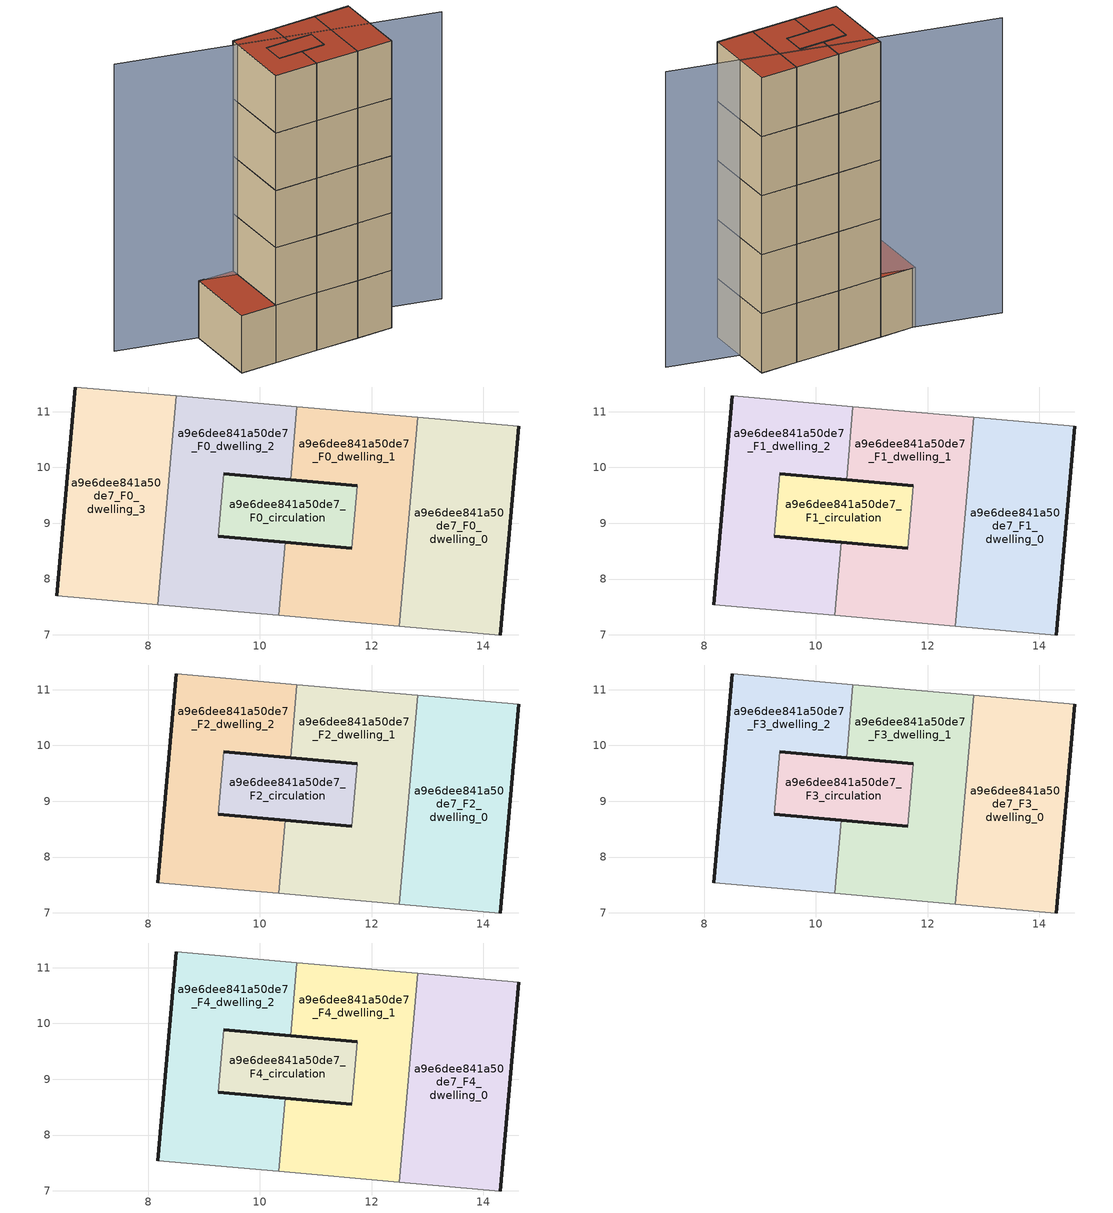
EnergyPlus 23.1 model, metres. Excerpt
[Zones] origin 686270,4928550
a9e6dee841a50de7_F0_dwelling_0
 floor ground (EU_floor_Construction): 14.31,7 14.64,10.74 12.83,10.9 12.5,7.16 z0
 wall outside (EU_wall_Construction): 14.64,10.74 14.31,7 z0:3
 wall adiabatic (EU_wall_Construction): 14.31,7 12.5,7.16 / 12.83,10.9 14.64,10.74 z0:3
 wall to a9e6dee841a50de7_F0_dwelling_1 (EU_wall_Construction): 12.5,7.16 12.83,10.9 z0:3
a9e6dee841a50de7_F0_dwelling_1
 floor ground (EU_floor_Construction): 12.5,7.16 12.83,10.9 10.66,11.09 10.55,9.78 11.74,9.68 11.64,8.55 10.45,8.66 10.33,7.35 z0
 wall outside (EU_wall_Construction): 10.45,8.66 11.64,8.55 / 11.74,9.68 10.55,9.78 z0:3
 wall adiabatic (EU_wall_Construction): 12.5,7.16 10.33,7.35 / 10.66,11.09 12.83,10.9 z0:3
 wall to a9e6dee841a50de7_F0_dwelling_2 (EU_wall_Construction): 10.33,7.35 10.45,8.66 / 10.55,9.78 10.66,11.09 z0:3
 wall to a9e6dee841a50de7_F0_circulation (EU_wall_Construction): 11.64,8.55 11.74,9.68 z0:3
a9e6dee841a50de7_F0_dwelling_2
 floor ground (EU_floor_Construction): 10.33,7.35 10.45,8.66 9.26,8.76 9.35,9.89 10.55,9.78 10.66,11.09 8.5,11.28 8.17,7.54 z0
 wall outside (EU_wall_Construction): 10.55,9.78 9.35,9.89 / 9.26,8.76 10.45,8.66 z0:3
 wall to a9e6dee841a50de7_F0_circulation (EU_wall_Construction): 9.35,9.89 9.26,8.76 z0:3
 wall adiabatic (EU_wall_Construction): 10.33,7.35 8.17,7.54 / 8.5,11.28 10.66,11.09 z0:3
 wall to a9e6dee841a50de7_F0_dwelling_3 (EU_wall_Construction): 8.17,7.54 8.5,11.28 z0:3
a9e6dee841a50de7_F0_dwelling_3
 floor ground (EU_floor_Construction): 8.17,7.54 8.5,11.28 6.69,11.44 6.36,7.7 z0
 wall outside (EU_wall_Construction): 6.36,7.7 6.69,11.44 z0:3
 wall adiabatic (EU_wall_Construction): 8.17,7.54 6.36,7.7 / 6.69,11.44 8.5,11.28 z0:3
 roof outside (EU_roof_Construction): 8.5,11.28 8.17,7.54 6.36,7.7 6.69,11.44 z3
a9e6dee841a50de7_F0_circulation
 floor ground (EU_floor_Construction): 11.64,8.55 11.74,9.68 9.35,9.89 9.26,8.76 z0
 wall outside (EU_wall_Construction): 11.64,8.55 9.26,8.76 / 9.35,9.89 11.74,9.68 z0:3
a9e6dee841a50de7_F1_dwelling_0
 floor to a9e6dee841a50de7_F0_dwelling_0 (EU_floor_Construction): 14.31,7 14.64,10.74 12.83,10.9 12.5,7.16 z3
 wall outside (EU_wall_Construction): 14.64,10.74 14.31,7 z3:6
 wall adiabatic (EU_wall_Construction): 14.31,7 12.5,7.16 / 12.83,10.9 14.64,10.74 z3:6
 wall to a9e6dee841a50de7_F1_dwelling_1 (EU_wall_Construction): 12.5,7.16 12.83,10.9 z3:6
a9e6dee841a50de7_F1_dwelling_1
 floor to a9e6dee841a50de7_F0_dwelling_1 (EU_floor_Construction): 12.5,7.16 12.83,10.9 10.66,11.09 10.55,9.78 11.74,9.68 11.64,8.55 10.45,8.66 10.33,7.35 z3
 wall outside (EU_wall_Construction): 10.45,8.66 11.64,8.55 / 11.74,9.68 10.55,9.78 z3:6
 wall adiabatic (EU_wall_Construction): 12.5,7.16 10.33,7.35 / 10.66,11.09 12.83,10.9 z3:6
 wall to a9e6dee841a50de7_F1_dwelling_2 (EU_wall_Construction): 10.33,7.35 10.45,8.66 / 10.55,9.78 10.66,11.09 z3:6
 wall to a9e6dee841a50de7_F1_circulation (EU_wall_Construction): 11.64,8.55 11.74,9.68 z3:6
a9e6dee841a50de7_F1_dwelling_2
 floor to a9e6dee841a50de7_F0_dwelling_2 (EU_floor_Construction): 10.33,7.35 10.45,8.66 9.26,8.76 9.35,9.89 10.55,9.78 10.66,11.09 8.5,11.28 8.17,7.54 z3
 wall outside (EU_wall_Construction): 10.55,9.78 9.35,9.89 / 9.26,8.76 10.45,8.66 / 8.17,7.54 8.5,11.28 z3:6
 wall to a9e6dee841a50de7_F1_circulation (EU_wall_Construction): 9.35,9.89 9.26,8.76 z3:6
 wall adiabatic (EU_wall_Construction): 10.33,7.35 8.17,7.54 / 8.5,11.28 10.66,11.09 z3:6
a9e6dee841a50de7_F1_circulation
 floor to a9e6dee841a50de7_F0_circulation (EU_floor_Construction): 11.64,8.55 11.74,9.68 9.35,9.89 9.26,8.76 z3
 wall outside (EU_wall_Construction): 11.64,8.55 9.26,8.76 / 9.35,9.89 11.74,9.68 z3:6
a9e6dee841a50de7_F2_dwelling_0
 floor to a9e6dee841a50de7_F1_dwelling_0 (EU_floor_Construction): 14.31,7 14.64,10.74 12.83,10.9 12.5,7.16 z6
 wall outside (EU_wall_Construction): 14.64,10.74 14.31,7 z6:9
 wall adiabatic (EU_wall_Construction): 14.31,7 12.5,7.16 / 12.83,10.9 14.64,10.74 z6:9
 wall to a9e6dee841a50de7_F2_dwelling_1 (EU_wall_Construction): 12.5,7.16 12.83,10.9 z6:9
a9e6dee841a50de7_F2_dwelling_1
 floor to a9e6dee841a50de7_F1_dwelling_1 (EU_floor_Construction): 12.5,7.16 12.83,10.9 10.66,11.09 10.55,9.78 11.74,9.68 11.64,8.55 10.45,8.66 10.33,7.35 z6
 wall outside (EU_wall_Construction): 10.45,8.66 11.64,8.55 / 11.74,9.68 10.55,9.78 z6:9
 wall adiabatic (EU_wall_Construction): 12.5,7.16 10.33,7.35 / 10.66,11.09 12.83,10.9 z6:9
 wall to a9e6dee841a50de7_F2_dwelling_2 (EU_wall_Construction): 10.33,7.35 10.45,8.66 / 10.55,9.78 10.66,11.09 z6:9
 wall to a9e6dee841a50de7_F2_circulation (EU_wall_Construction): 11.64,8.55 11.74,9.68 z6:9
a9e6dee841a50de7_F2_dwelling_2
 floor to a9e6dee841a50de7_F1_dwelling_2 (EU_floor_Construction): 10.33,7.35 10.45,8.66 9.26,8.76 9.35,9.89 10.55,9.78 10.66,11.09 8.5,11.28 8.17,7.54 z6
 wall outside (EU_wall_Construction): 10.55,9.78 9.35,9.89 / 9.26,8.76 10.45,8.66 / 8.17,7.54 8.5,11.28 z6:9
 wall to a9e6dee841a50de7_F2_circulation (EU_wall_Construction): 9.35,9.89 9.26,8.76 z6:9
 wall adiabatic (EU_wall_Construction): 10.33,7.35 8.17,7.54 / 8.5,11.28 10.66,11.09 z6:9
a9e6dee841a50de7_F2_circulation
 floor to a9e6dee841a50de7_F1_circulation (EU_floor_Construction): 11.64,8.55 11.74,9.68 9.35,9.89 9.26,8.76 z6
 wall outside (EU_wall_Construction): 11.64,8.55 9.26,8.76 / 9.35,9.89 11.74,9.68 z6:9
a9e6dee841a50de7_F3_dwelling_0
 floor to a9e6dee841a50de7_F2_dwelling_0 (EU_floor_Construction): 14.31,7 14.64,10.74 12.83,10.9 12.5,7.16 z9
 wall outside (EU_wall_Construction): 14.64,10.74 14.31,7 z9:12
 wall adiabatic (EU_wall_Construction): 14.31,7 12.5,7.16 / 12.83,10.9 14.64,10.74 z9:12
 wall to a9e6dee841a50de7_F3_dwelling_1 (EU_wall_Construction): 12.5,7.16 12.83,10.9 z9:12
a9e6dee841a50de7_F3_dwelling_1
 floor to a9e6dee841a50de7_F2_dwelling_1 (EU_floor_Construction): 12.5,7.16 12.83,10.9 10.66,11.09 10.55,9.78 11.74,9.68 11.64,8.55 10.45,8.66 10.33,7.35 z9
 wall outside (EU_wall_Construction): 10.45,8.66 11.64,8.55 / 11.74,9.68 10.55,9.78 z9:12
 wall adiabatic (EU_wall_Construction): 12.5,7.16 10.33,7.35 / 10.66,11.09 12.83,10.9 z9:12
 wall to a9e6dee841a50de7_F3_dwelling_2 (EU_wall_Construction): 10.33,7.35 10.45,8.66 / 10.55,9.78 10.66,11.09 z9:12
 wall to a9e6dee841a50de7_F3_circulation (EU_wall_Construction): 11.64,8.55 11.74,9.68 z9:12
a9e6dee841a50de7_F3_dwelling_2
 floor to a9e6dee841a50de7_F2_dwelling_2 (EU_floor_Construction): 10.33,7.35 10.45,8.66 9.26,8.76 9.35,9.89 10.55,9.78 10.66,11.09 8.5,11.28 8.17,7.54 z9
 wall outside (EU_wall_Construction): 10.55,9.78 9.35,9.89 / 9.26,8.76 10.45,8.66 / 8.17,7.54 8.5,11.28 z9:12
 wall to a9e6dee841a50de7_F3_circulation (EU_wall_Construction): 9.35,9.89 9.26,8.76 z9:12
 wall adiabatic (EU_wall_Construction): 10.33,7.35 8.17,7.54 / 8.5,11.28 10.66,11.09 z9:12
a9e6dee841a50de7_F3_circulation
 floor to a9e6dee841a50de7_F2_circulation (EU_floor_Construction): 11.64,8.55 11.74,9.68 9.35,9.89 9.26,8.76 z9
 wall outside (EU_wall_Construction): 11.64,8.55 9.26,8.76 / 9.35,9.89 11.74,9.68 z9:12
a9e6dee841a50de7_F4_dwelling_0
 floor to a9e6dee841a50de7_F3_dwelling_0 (EU_floor_Construction): 14.31,7 14.64,10.74 12.83,10.9 12.5,7.16 z12
 wall outside (EU_wall_Construction): 14.64,10.74 14.31,7 z12:15
 wall adiabatic (EU_wall_Construction): 14.31,7 12.5,7.16 / 12.83,10.9 14.64,10.74 z12:15
 wall to a9e6dee841a50de7_F4_dwelling_1 (EU_wall_Construction): 12.5,7.16 12.83,10.9 z12:15
 roof outside (EU_roof_Construction): 14.64,10.74 14.31,7 12.5,7.16 12.83,10.9 z15
a9e6dee841a50de7_F4_dwelling_1
 floor to a9e6dee841a50de7_F3_dwelling_1 (EU_floor_Construction): 12.5,7.16 12.83,10.9 10.66,11.09 10.55,9.78 11.74,9.68 11.64,8.55 10.45,8.66 10.33,7.35 z12
 wall outside (EU_wall_Construction): 10.45,8.66 11.64,8.55 / 11.74,9.68 10.55,9.78 z12:15
 wall adiabatic (EU_wall_Construction): 12.5,7.16 10.33,7.35 / 10.66,11.09 12.83,10.9 z12:15
 wall to a9e6dee841a50de7_F4_dwelling_2 (EU_wall_Construction): 10.33,7.35 10.45,8.66 / 10.55,9.78 10.66,11.09 z12:15
 wall to a9e6dee841a50de7_F4_circulation (EU_wall_Construction): 11.64,8.55 11.74,9.68 z12:15
 roof outside (EU_roof_Construction): 12.83,10.9 12.5,7.16 10.33,7.35 10.45,8.66 11.64,8.55 11.74,9.68 10.55,9.78 10.66,11.09 z15
a9e6dee841a50de7_F4_dwelling_2
 floor to a9e6dee841a50de7_F3_dwelling_2 (EU_floor_Construction): 10.33,7.35 10.45,8.66 9.26,8.76 9.35,9.89 10.55,9.78 10.66,11.09 8.5,11.28 8.17,7.54 z12
 wall outside (EU_wall_Construction): 10.55,9.78 9.35,9.89 / 9.26,8.76 10.45,8.66 / 8.17,7.54 8.5,11.28 z12:15
 wall to a9e6dee841a50de7_F4_circulation (EU_wall_Construction): 9.35,9.89 9.26,8.76 z12:15
 wall adiabatic (EU_wall_Construction): 10.33,7.35 8.17,7.54 / 8.5,11.28 10.66,11.09 z12:15
 roof outside (EU_roof_Construction): 10.66,11.09 10.55,9.78 9.35,9.89 9.26,8.76 10.45,8.66 10.33,7.35 8.17,7.54 8.5,11.28 z15
a9e6dee841a50de7_F4_circulation
 floor to a9e6dee841a50de7_F3_circulation (EU_floor_Construction): 11.64,8.55 11.74,9.68 9.35,9.89 9.26,8.76 z12
 wall outside (EU_wall_Construction): 11.64,8.55 9.26,8.76 / 9.35,9.89 11.74,9.68 z12:15
 roof outside (EU_roof_Construction): 11.74,9.68 11.64,8.55 9.26,8.76 9.35,9.89 z15
shading: 17.74,7.8 2.88,12.75 z0:15
[Building]
EU S2 Campaign: North Axis=0; Terrain=City; Solar Distribution=FullExterior
[Site:Location]
Bologna: Latitude=44.5; Longitude=11.25; Time Zone=1; Elevation=37
[SizingPeriod:WeatherFileDays]
AnnualSizingPeriod: Begin Month=1; Begin Day of Month=1; End Month=12; End Day of Month=31; Day of Week for Start Day=Monday; Use Weather File Daylight Saving Period=No; Use Weather File Rain and Snow Indicators=No
[MATERIAL]
EU_InternalMass_Material: Roughness=MediumRough; Thickness=0.1; Conductivity=1; Density=1800; Specific Heat=900; Thermal Absorptance=0.9; Solar Absorptance=0.7; Visible Absorptance=0.7
[MATERIAL:NOMASS] Roughness=MediumRough; Thermal Absorptance=0.9; Solar Absorptance=0.7; Visible Absorptance=0.7
Name | Thermal Resistance
EU_wall_NoMass | 0.905828
EU_roof_NoMass | 0.37593
EU_floor_NoMass | 0.67114
[CONSTRUCTION]
EU_wall_Construction: EU_wall_NoMass
EU_roof_Construction: EU_roof_NoMass
EU_floor_Construction: EU_floor_NoMass
EU_InternalMass_Construction: EU_InternalMass_Material
[ZONE] Type=1; Multiplier=1; Ceiling Height=autocalculate; Floor Area=autocalculate; Part of Total Floor Area=Yes
Name | Volume
a9e6dee841a50de7_F0_dwelling_0; a9e6dee841a50de7_F1_dwelling_0; a9e6dee841a50de7_F2_dwelling_0; a9e6dee841a50de7_F3_dwelling_0; a9e6dee841a50de7_F4_dwelling_0 | 20.4734
a9e6dee841a50de7_F0_dwelling_1; a9e6dee841a50de7_F1_dwelling_1; a9e6dee841a50de7_F2_dwelling_1; a9e6dee841a50de7_F3_dwelling_1; a9e6dee841a50de7_F4_dwelling_1; a9e6dee841a50de7_F0_dwelling_2; a9e6dee841a50de7_F1_dwelling_2; a9e6dee841a50de7_F2_dwelling_2; a9e6dee841a50de7_F3_dwelling_2; a9e6dee841a50de7_F4_dwelling_2 | 20.4822
a9e6dee841a50de7_F0_dwelling_3 | 20.4749
a9e6dee841a50de7_F0_circulation; a9e6dee841a50de7_F1_circulation; a9e6dee841a50de7_F2_circulation; a9e6dee841a50de7_F3_circulation; a9e6dee841a50de7_F4_circulation | 8.09766
[INTERNALMASS] Construction=EU_InternalMass_Construction
Name | Zone or ZoneList | Surface Area
a9e6dee841a50de7_F0_dwelling_0_EU_InternalMass | a9e6dee841a50de7_F0_dwelling_0 | 6.82621
a9e6dee841a50de7_F0_dwelling_1_EU_InternalMass | a9e6dee841a50de7_F0_dwelling_1 | 6.82621
a9e6dee841a50de7_F0_dwelling_2_EU_InternalMass | a9e6dee841a50de7_F0_dwelling_2 | 6.82621
a9e6dee841a50de7_F0_dwelling_3_EU_InternalMass | a9e6dee841a50de7_F0_dwelling_3 | 6.82621
a9e6dee841a50de7_F1_dwelling_0_EU_InternalMass | a9e6dee841a50de7_F1_dwelling_0 | 9.10161
a9e6dee841a50de7_F1_dwelling_1_EU_InternalMass | a9e6dee841a50de7_F1_dwelling_1 | 9.10161
a9e6dee841a50de7_F1_dwelling_2_EU_InternalMass | a9e6dee841a50de7_F1_dwelling_2 | 9.10161
a9e6dee841a50de7_F2_dwelling_0_EU_InternalMass | a9e6dee841a50de7_F2_dwelling_0 | 9.10161
a9e6dee841a50de7_F2_dwelling_1_EU_InternalMass | a9e6dee841a50de7_F2_dwelling_1 | 9.10161
a9e6dee841a50de7_F2_dwelling_2_EU_InternalMass | a9e6dee841a50de7_F2_dwelling_2 | 9.10161
a9e6dee841a50de7_F3_dwelling_0_EU_InternalMass | a9e6dee841a50de7_F3_dwelling_0 | 9.10161
a9e6dee841a50de7_F3_dwelling_1_EU_InternalMass | a9e6dee841a50de7_F3_dwelling_1 | 9.10161
a9e6dee841a50de7_F3_dwelling_2_EU_InternalMass | a9e6dee841a50de7_F3_dwelling_2 | 9.10161
a9e6dee841a50de7_F4_dwelling_0_EU_InternalMass | a9e6dee841a50de7_F4_dwelling_0 | 9.10161
a9e6dee841a50de7_F4_dwelling_1_EU_InternalMass | a9e6dee841a50de7_F4_dwelling_1 | 9.10161
a9e6dee841a50de7_F4_dwelling_2_EU_InternalMass | a9e6dee841a50de7_F4_dwelling_2 | 9.10161
[OTHEREQUIPMENT] Fuel Type=Electricity; Design Level Calculation Method=Watts/Area; Power per Zone Floor Area=1; Fraction Latent=0; Fraction Radiant=0; Fraction Lost=0; Carbon Dioxide Generation Rate=0; EndUse Subcategory=EU_Step8_InternalGains
Name | Zone or ZoneList or Space or SpaceList | Schedule
EU_Step8_InternalGain_a9e6dee841a50de7_F0_dwelling_0_f000 | a9e6dee841a50de7_F0_dwelling_0 | EU_Step8_GainSchedule_a9e6dee841a50de7_F0_dwelling_0_f000
EU_Step8_InternalGain_a9e6dee841a50de7_F0_dwelling_1_f000 | a9e6dee841a50de7_F0_dwelling_1 | EU_Step8_GainSchedule_a9e6dee841a50de7_F0_dwelling_1_f000
EU_Step8_InternalGain_a9e6dee841a50de7_F0_dwelling_2_f000 | a9e6dee841a50de7_F0_dwelling_2 | EU_Step8_GainSchedule_a9e6dee841a50de7_F0_dwelling_2_f000
EU_Step8_InternalGain_a9e6dee841a50de7_F0_dwelling_3_f000 | a9e6dee841a50de7_F0_dwelling_3 | EU_Step8_GainSchedule_a9e6dee841a50de7_F0_dwelling_3_f000
EU_Step8_InternalGain_a9e6dee841a50de7_F1_dwelling_0_f000 | a9e6dee841a50de7_F1_dwelling_0 | EU_Step8_GainSchedule_a9e6dee841a50de7_F1_dwelling_0_f000
EU_Step8_InternalGain_a9e6dee841a50de7_F1_dwelling_1_f000 | a9e6dee841a50de7_F1_dwelling_1 | EU_Step8_GainSchedule_a9e6dee841a50de7_F1_dwelling_1_f000
EU_Step8_InternalGain_a9e6dee841a50de7_F1_dwelling_2_f000 | a9e6dee841a50de7_F1_dwelling_2 | EU_Step8_GainSchedule_a9e6dee841a50de7_F1_dwelling_2_f000
EU_Step8_InternalGain_a9e6dee841a50de7_F2_dwelling_0_f000 | a9e6dee841a50de7_F2_dwelling_0 | EU_Step8_GainSchedule_a9e6dee841a50de7_F2_dwelling_0_f000
EU_Step8_InternalGain_a9e6dee841a50de7_F2_dwelling_1_f000 | a9e6dee841a50de7_F2_dwelling_1 | EU_Step8_GainSchedule_a9e6dee841a50de7_F2_dwelling_1_f000
EU_Step8_InternalGain_a9e6dee841a50de7_F2_dwelling_2_f000 | a9e6dee841a50de7_F2_dwelling_2 | EU_Step8_GainSchedule_a9e6dee841a50de7_F2_dwelling_2_f000
EU_Step8_InternalGain_a9e6dee841a50de7_F3_dwelling_0_f000 | a9e6dee841a50de7_F3_dwelling_0 | EU_Step8_GainSchedule_a9e6dee841a50de7_F3_dwelling_0_f000
EU_Step8_InternalGain_a9e6dee841a50de7_F3_dwelling_1_f000 | a9e6dee841a50de7_F3_dwelling_1 | EU_Step8_GainSchedule_a9e6dee841a50de7_F3_dwelling_1_f000
EU_Step8_InternalGain_a9e6dee841a50de7_F3_dwelling_2_f000 | a9e6dee841a50de7_F3_dwelling_2 | EU_Step8_GainSchedule_a9e6dee841a50de7_F3_dwelling_2_f000
EU_Step8_InternalGain_a9e6dee841a50de7_F4_dwelling_0_f000 | a9e6dee841a50de7_F4_dwelling_0 | EU_Step8_GainSchedule_a9e6dee841a50de7_F4_dwelling_0_f000
EU_Step8_InternalGain_a9e6dee841a50de7_F4_dwelling_1_f000 | a9e6dee841a50de7_F4_dwelling_1 | EU_Step8_GainSchedule_a9e6dee841a50de7_F4_dwelling_1_f000
EU_Step8_InternalGain_a9e6dee841a50de7_F4_dwelling_2_f000 | a9e6dee841a50de7_F4_dwelling_2 | EU_Step8_GainSchedule_a9e6dee841a50de7_F4_dwelling_2_f000
[ZONEINFILTRATION:DESIGNFLOWRATE] Schedule=EU_AlwaysOn; Design Flow Rate Calculation Method=Flow/Area; Flow Rate per Floor Area=0.0005; Constant Term Coefficient=1; Temperature Term Coefficient=0; Velocity Term Coefficient=0; Velocity Squared Term Coefficient=0
Name | Zone or ZoneList or Space or SpaceList
EU_Circulation_Infiltration_a9e6dee841a50de7_F0_circulation | a9e6dee841a50de7_F0_circulation
EU_Circulation_Infiltration_a9e6dee841a50de7_F1_circulation | a9e6dee841a50de7_F1_circulation
EU_Circulation_Infiltration_a9e6dee841a50de7_F2_circulation | a9e6dee841a50de7_F2_circulation
EU_Circulation_Infiltration_a9e6dee841a50de7_F3_circulation | a9e6dee841a50de7_F3_circulation
EU_Circulation_Infiltration_a9e6dee841a50de7_F4_circulation | a9e6dee841a50de7_F4_circulation
[ZONEVENTILATION:DESIGNFLOWRATE] Schedule=EU_AlwaysOn; Design Flow Rate Calculation Method=AirChanges/Hour; Air Changes per Hour=0.73129; Ventilation Type=Natural; Fan Pressure Rise=0; Fan Total Efficiency=1; Constant Term Coefficient=1; Temperature Term Coefficient=0; Velocity Term Coefficient=0; Velocity Squared Term Coefficient=0; Minimum Indoor Temperature=-100; Maximum Indoor Temperature=100; Delta Temperature=-100; Minimum Outdoor Temperature=-100; Maximum Outdoor Temperature=100; Maximum Wind Speed=40
Name | Zone or ZoneList or Space or SpaceList
EU_ConstantAir_a9e6dee841a50de7_F0_dwelling_0 | a9e6dee841a50de7_F0_dwelling_0
EU_ConstantAir_a9e6dee841a50de7_F0_dwelling_1 | a9e6dee841a50de7_F0_dwelling_1
EU_ConstantAir_a9e6dee841a50de7_F0_dwelling_2 | a9e6dee841a50de7_F0_dwelling_2
EU_ConstantAir_a9e6dee841a50de7_F0_dwelling_3 | a9e6dee841a50de7_F0_dwelling_3
EU_ConstantAir_a9e6dee841a50de7_F1_dwelling_0 | a9e6dee841a50de7_F1_dwelling_0
EU_ConstantAir_a9e6dee841a50de7_F1_dwelling_1 | a9e6dee841a50de7_F1_dwelling_1
EU_ConstantAir_a9e6dee841a50de7_F1_dwelling_2 | a9e6dee841a50de7_F1_dwelling_2
EU_ConstantAir_a9e6dee841a50de7_F2_dwelling_0 | a9e6dee841a50de7_F2_dwelling_0
EU_ConstantAir_a9e6dee841a50de7_F2_dwelling_1 | a9e6dee841a50de7_F2_dwelling_1
EU_ConstantAir_a9e6dee841a50de7_F2_dwelling_2 | a9e6dee841a50de7_F2_dwelling_2
EU_ConstantAir_a9e6dee841a50de7_F3_dwelling_0 | a9e6dee841a50de7_F3_dwelling_0
EU_ConstantAir_a9e6dee841a50de7_F3_dwelling_1 | a9e6dee841a50de7_F3_dwelling_1
EU_ConstantAir_a9e6dee841a50de7_F3_dwelling_2 | a9e6dee841a50de7_F3_dwelling_2
EU_ConstantAir_a9e6dee841a50de7_F4_dwelling_0 | a9e6dee841a50de7_F4_dwelling_0
EU_ConstantAir_a9e6dee841a50de7_F4_dwelling_1 | a9e6dee841a50de7_F4_dwelling_1
EU_ConstantAir_a9e6dee841a50de7_F4_dwelling_2 | a9e6dee841a50de7_F4_dwelling_2
[HVACTEMPLATE:THERMOSTAT] Constant Heating Setpoint=20; Constant Cooling Setpoint=50
EU_HeatOnly_a9e6dee841a50de7_F0_dwelling_0; EU_HeatOnly_a9e6dee841a50de7_F0_dwelling_1; EU_HeatOnly_a9e6dee841a50de7_F0_dwelling_2; EU_HeatOnly_a9e6dee841a50de7_F0_dwelling_3; EU_HeatOnly_a9e6dee841a50de7_F1_dwelling_0; EU_HeatOnly_a9e6dee841a50de7_F1_dwelling_1; EU_HeatOnly_a9e6dee841a50de7_F1_dwelling_2; EU_HeatOnly_a9e6dee841a50de7_F2_dwelling_0; EU_HeatOnly_a9e6dee841a50de7_F2_dwelling_1; EU_HeatOnly_a9e6dee841a50de7_F2_dwelling_2; EU_HeatOnly_a9e6dee841a50de7_F3_dwelling_0; EU_HeatOnly_a9e6dee841a50de7_F3_dwelling_1; EU_HeatOnly_a9e6dee841a50de7_F3_dwelling_2; EU_HeatOnly_a9e6dee841a50de7_F4_dwelling_0; EU_HeatOnly_a9e6dee841a50de7_F4_dwelling_1; EU_HeatOnly_a9e6dee841a50de7_F4_dwelling_2
[HVACTEMPLATE:ZONE:IDEALLOADSAIRSYSTEM] System Availability Schedule=EU_AlwaysOn; Maximum Heating Supply Air Temperature=50; Minimum Cooling Supply Air Temperature=13; Maximum Heating Supply Air Humidity Ratio=0.0156; Minimum Cooling Supply Air Humidity Ratio=0.0077; Heating Limit=NoLimit; Cooling Limit=NoLimit; Heating Availability Schedule=EU_AlwaysOn; Cooling Availability Schedule=EU_CoolingOff; Dehumidification Control Type=ConstantSensibleHeatRatio; Cooling Sensible Heat Ratio=0.7; Dehumidification Setpoint=60; Humidification Control Type=None; Humidification Setpoint=30; Outdoor Air Method=None; Outdoor Air Flow Rate per Person=0.00944; Outdoor Air Flow Rate per Zone Floor Area=0; Outdoor Air Flow Rate per Zone=0; Demand Controlled Ventilation Type=None; Outdoor Air Economizer Type=NoEconomizer; Heat Recovery Type=None; Sensible Heat Recovery Effectiveness=0.7; Latent Heat Recovery Effectiveness=0.65
Name | Template Thermostat
a9e6dee841a50de7_F0_dwelling_0 | EU_HeatOnly_a9e6dee841a50de7_F0_dwelling_0
a9e6dee841a50de7_F0_dwelling_1 | EU_HeatOnly_a9e6dee841a50de7_F0_dwelling_1
a9e6dee841a50de7_F0_dwelling_2 | EU_HeatOnly_a9e6dee841a50de7_F0_dwelling_2
a9e6dee841a50de7_F0_dwelling_3 | EU_HeatOnly_a9e6dee841a50de7_F0_dwelling_3
a9e6dee841a50de7_F1_dwelling_0 | EU_HeatOnly_a9e6dee841a50de7_F1_dwelling_0
a9e6dee841a50de7_F1_dwelling_1 | EU_HeatOnly_a9e6dee841a50de7_F1_dwelling_1
a9e6dee841a50de7_F1_dwelling_2 | EU_HeatOnly_a9e6dee841a50de7_F1_dwelling_2
a9e6dee841a50de7_F2_dwelling_0 | EU_HeatOnly_a9e6dee841a50de7_F2_dwelling_0
a9e6dee841a50de7_F2_dwelling_1 | EU_HeatOnly_a9e6dee841a50de7_F2_dwelling_1
a9e6dee841a50de7_F2_dwelling_2 | EU_HeatOnly_a9e6dee841a50de7_F2_dwelling_2
a9e6dee841a50de7_F3_dwelling_0 | EU_HeatOnly_a9e6dee841a50de7_F3_dwelling_0
a9e6dee841a50de7_F3_dwelling_1 | EU_HeatOnly_a9e6dee841a50de7_F3_dwelling_1
a9e6dee841a50de7_F3_dwelling_2 | EU_HeatOnly_a9e6dee841a50de7_F3_dwelling_2
a9e6dee841a50de7_F4_dwelling_0 | EU_HeatOnly_a9e6dee841a50de7_F4_dwelling_0
a9e6dee841a50de7_F4_dwelling_1 | EU_HeatOnly_a9e6dee841a50de7_F4_dwelling_1
a9e6dee841a50de7_F4_dwelling_2 | EU_HeatOnly_a9e6dee841a50de7_F4_dwelling_2
[SIZING:ZONE] Zone Cooling Design Supply Air Temperature Input Method=SupplyAirTemperature; Zone Cooling Design Supply Air Temperature=13; Zone Heating Design Supply Air Temperature Input Method=SupplyAirTemperature; Zone Heating Design Supply Air Temperature=50; Zone Cooling Design Supply Air Humidity Ratio=0.008; Zone Heating Design Supply Air Humidity Ratio=0.008; Cooling Design Air Flow Method=DesignDay; Cooling Design Air Flow Rate=0; Cooling Minimum Air Flow per Zone Floor Area=0.000762; Cooling Minimum Air Flow=0; Cooling Minimum Air Flow Fraction=0.2; Heating Design Air Flow Method=DesignDay; Heating Design Air Flow Rate=0; Heating Maximum Air Flow per Zone Floor Area=0.002032; Heating Maximum Air Flow=0.141576; Heating Maximum Air Flow Fraction=0.3; Account for Dedicated Outdoor Air System=No; Dedicated Outdoor Air System Control Strategy=NeutralSupplyAir; Dedicated Outdoor Air Low Setpoint Temperature for Design=autosize; Dedicated Outdoor Air High Setpoint Temperature for Design=autosize; Zone Load Sizing Method=Sensible Load Only No Latent Load; Zone Latent Cooling Design Supply Air Humidity Ratio Input Method=HumidityRatioDifference; Zone Cooling Design Supply Air Humidity Ratio Difference=0.005; Zone Latent Heating Design Supply Air Humidity Ratio Input Method=HumidityRatioDifference; Zone Humidification Design Supply Air Humidity Ratio Difference=0.005
a9e6dee841a50de7_F0_dwelling_0; a9e6dee841a50de7_F0_dwelling_1; a9e6dee841a50de7_F0_dwelling_2; a9e6dee841a50de7_F0_dwelling_3; a9e6dee841a50de7_F1_dwelling_0; a9e6dee841a50de7_F1_dwelling_1; a9e6dee841a50de7_F1_dwelling_2; a9e6dee841a50de7_F2_dwelling_0; a9e6dee841a50de7_F2_dwelling_1; a9e6dee841a50de7_F2_dwelling_2; a9e6dee841a50de7_F3_dwelling_0; a9e6dee841a50de7_F3_dwelling_1; a9e6dee841a50de7_F3_dwelling_2; a9e6dee841a50de7_F4_dwelling_0; a9e6dee841a50de7_F4_dwelling_1; a9e6dee841a50de7_F4_dwelling_2
[SCHEDULE:CONSTANT]
Name | Hourly Value
EU_AlwaysOn | 1
EU_CoolingOff | 0
[SCHEDULE:FILE] Column Number=1; Rows to Skip at Top=0; Number of Hours of Data=8760; Column Separator=Comma; Interpolate to Timestep=No; Minutes per Item=60; Adjust Schedule for Daylight Savings=Yes
Name | File
EU_Step8_GainSchedule_a9e6dee841a50de7_F0_dwelling_0_f000 | ../../schedules/a9e6dee841a50de7/a9e6dee841a50de7_F0_dwelling_0_f000_gain.csv
EU_Step8_GainSchedule_a9e6dee841a50de7_F0_dwelling_1_f000 | ../../schedules/a9e6dee841a50de7/a9e6dee841a50de7_F0_dwelling_1_f000_gain.csv
EU_Step8_GainSchedule_a9e6dee841a50de7_F0_dwelling_2_f000 | ../../schedules/a9e6dee841a50de7/a9e6dee841a50de7_F0_dwelling_2_f000_gain.csv
EU_Step8_GainSchedule_a9e6dee841a50de7_F0_dwelling_3_f000 | ../../schedules/a9e6dee841a50de7/a9e6dee841a50de7_F0_dwelling_3_f000_gain.csv
EU_Step8_GainSchedule_a9e6dee841a50de7_F1_dwelling_0_f000 | ../../schedules/a9e6dee841a50de7/a9e6dee841a50de7_F1_dwelling_0_f000_gain.csv
EU_Step8_GainSchedule_a9e6dee841a50de7_F1_dwelling_1_f000 | ../../schedules/a9e6dee841a50de7/a9e6dee841a50de7_F1_dwelling_1_f000_gain.csv
EU_Step8_GainSchedule_a9e6dee841a50de7_F1_dwelling_2_f000 | ../../schedules/a9e6dee841a50de7/a9e6dee841a50de7_F1_dwelling_2_f000_gain.csv
EU_Step8_GainSchedule_a9e6dee841a50de7_F2_dwelling_0_f000 | ../../schedules/a9e6dee841a50de7/a9e6dee841a50de7_F2_dwelling_0_f000_gain.csv
EU_Step8_GainSchedule_a9e6dee841a50de7_F2_dwelling_1_f000 | ../../schedules/a9e6dee841a50de7/a9e6dee841a50de7_F2_dwelling_1_f000_gain.csv
EU_Step8_GainSchedule_a9e6dee841a50de7_F2_dwelling_2_f000 | ../../schedules/a9e6dee841a50de7/a9e6dee841a50de7_F2_dwelling_2_f000_gain.csv
EU_Step8_GainSchedule_a9e6dee841a50de7_F3_dwelling_0_f000 | ../../schedules/a9e6dee841a50de7/a9e6dee841a50de7_F3_dwelling_0_f000_gain.csv
EU_Step8_GainSchedule_a9e6dee841a50de7_F3_dwelling_1_f000 | ../../schedules/a9e6dee841a50de7/a9e6dee841a50de7_F3_dwelling_1_f000_gain.csv
EU_Step8_GainSchedule_a9e6dee841a50de7_F3_dwelling_2_f000 | ../../schedules/a9e6dee841a50de7/a9e6dee841a50de7_F3_dwelling_2_f000_gain.csv
EU_Step8_GainSchedule_a9e6dee841a50de7_F4_dwelling_0_f000 | ../../schedules/a9e6dee841a50de7/a9e6dee841a50de7_F4_dwelling_0_f000_gain.csv
EU_Step8_GainSchedule_a9e6dee841a50de7_F4_dwelling_1_f000 | ../../schedules/a9e6dee841a50de7/a9e6dee841a50de7_F4_dwelling_1_f000_gain.csv
EU_Step8_GainSchedule_a9e6dee841a50de7_F4_dwelling_2_f000 | ../../schedules/a9e6dee841a50de7/a9e6dee841a50de7_F4_dwelling_2_f000_gain.csv
